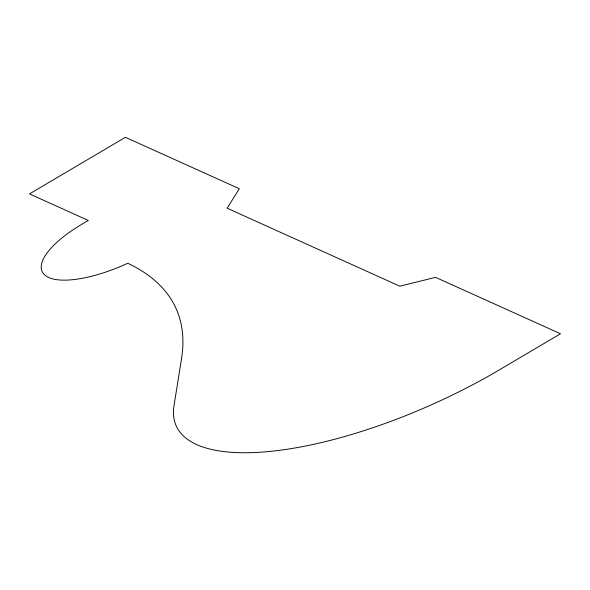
<?xml version="1.0" encoding="UTF-8"?>
<svg xmlns="http://www.w3.org/2000/svg" width="590" height="590" viewBox="0 0 590 590"><rect width="100%" height="100%" fill="white"/><g stroke="black" fill="none" stroke-linecap="round" stroke-linejoin="round"><path stroke-width="0.89" d="M181.528 358.698L174.013 405.654A245.927 86.125 -24.4 0 0 493.365 373.396L560.5 333.77L435.553 277.352L399.821 286.194L227.128 208.211L239.341 188.748L125.404 137.3L29.5 193.904L88.294 220.454L82.305 223.986A79.643 27.892 -24.4 0 0 44.884 275.124A79.643 27.892 -24.4 0 0 127.772 263.258A610.252 213.713 -24.4 0 1 181.528 358.698"/></g></svg>
